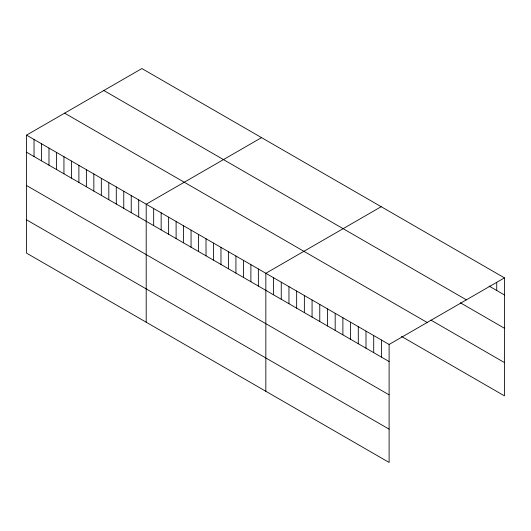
<?xml version="1.0" encoding="UTF-8"?>
<svg xmlns="http://www.w3.org/2000/svg" width="531" height="531" viewBox="0 0 531 531"><rect width="100%" height="100%" fill="white"/><g stroke="black" fill="none" stroke-linecap="round" stroke-linejoin="round"><path stroke-width="0.8" d="M26.55 135.133L389.11 344.453L389.11 462.455L26.55 253.134L26.55 135.133L141.89 68.545L504.45 277.866L504.45 395.867L401.489 336.422M261.537 137.622L146.198 204.209L146.198 322.211M381.178 206.698L265.839 273.286L265.839 391.287M389.11 344.453L504.45 277.866M489.044 286.056L504.45 294.951M103.83 90.516L466.391 299.842M460.324 302.776L504.45 328.251M430.906 320.107L504.45 362.567M64.609 113.156L427.17 322.483M26.55 152.218L389.11 361.538M26.55 185.518L389.11 394.845M26.55 219.834L389.11 429.154M496.744 282.366L496.744 290.503M381.404 340.006L381.404 357.091M373.705 335.559L373.705 352.644M365.998 331.112L365.998 348.197M358.292 326.665L358.292 343.749M350.586 322.217L350.586 339.302M342.887 317.77L342.887 334.849M335.18 313.317L335.18 330.401M327.474 308.869L327.474 325.954M319.768 304.422L319.768 321.507M312.069 299.975L312.069 317.06M304.363 295.528L304.363 312.613M296.656 291.081L296.656 308.166M288.95 286.627L288.95 303.712M281.251 282.18L281.251 299.265M273.545 277.733L273.545 294.818M258.365 268.971L258.365 286.056M250.884 264.65L250.884 281.735M243.404 260.336L243.404 277.421M235.93 256.015L235.93 273.1M228.449 251.701L228.449 268.786M220.976 247.38L220.976 264.465M213.495 243.065L213.495 260.15M206.015 238.751L206.015 255.829M198.541 234.43L198.541 251.515M191.06 230.115L191.06 247.2M183.587 225.794L183.587 242.879M176.106 221.48L176.106 238.565M168.626 217.159L168.626 234.244M161.152 212.845L161.152 229.93M153.671 208.53L153.671 225.609M138.717 199.895L138.717 216.98M131.237 195.574L131.237 212.659M123.763 191.26L123.763 208.344M116.282 186.939L116.282 204.023M108.809 182.624L108.809 199.709M101.328 178.303L101.328 195.388M93.848 173.989L93.848 191.074M86.374 169.674L86.374 186.759M78.893 165.353L78.893 182.438M71.419 161.039L71.419 178.124M63.939 156.718L63.939 173.803M56.459 152.404L56.459 169.489M48.985 148.083L48.985 165.168M41.504 143.768L41.504 160.853M34.03 139.454L34.03 156.532"/></g></svg>
